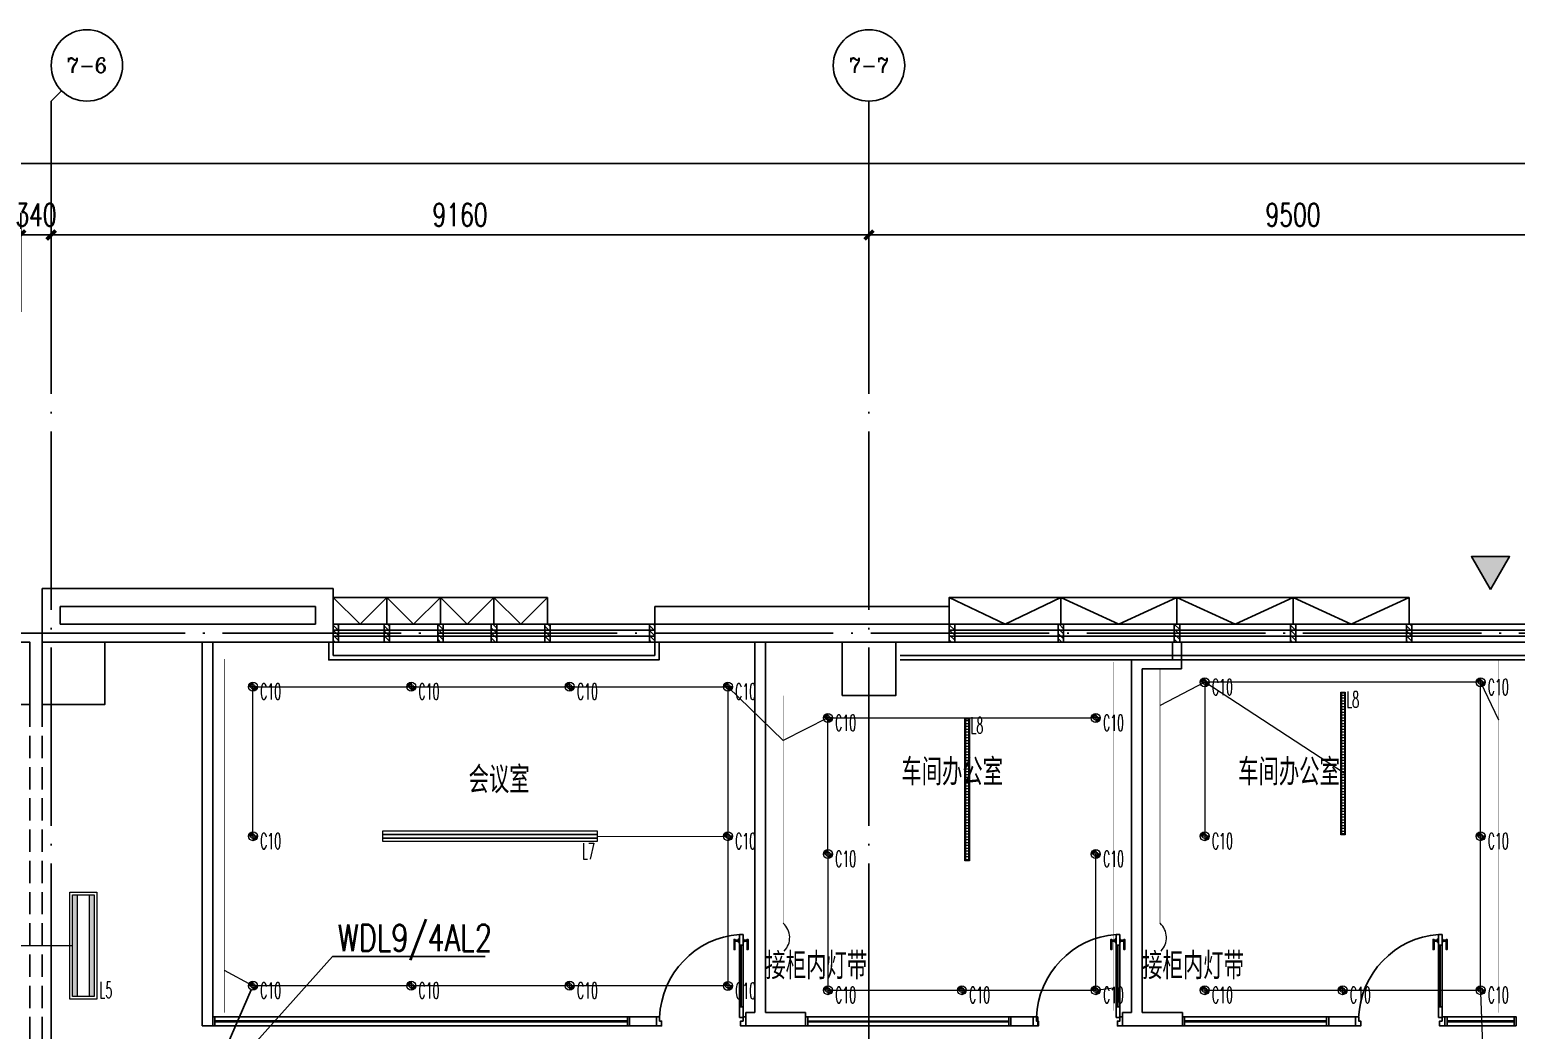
# Model space of a CAD drawing. Extents: x -621157 to 1764546, y -106808 to 741893.
# Drawn here: x 238100 to 254750, y 335551 to 346760 of the extents above; entities that cross this region are included whole.
import ezdxf
from ezdxf import colors
from ezdxf.entities.mleader import LeaderData, LeaderLine
from ezdxf.enums import TextEntityAlignment as Align
from ezdxf.math import Vec2, Vec3

# ---------------------------------------------------------------- set-up
doc = ezdxf.new("R2010")
doc.units = 0
doc.header["$LTSCALE"] = 1000
doc.header["$MEASUREMENT"] = 0
for name, pattern in [('DOT', [6.35, 0, -6.35]), ('XREF-A-101-平面图_t3$0$DASH', [0.35, 0.25, -0.1]), ('XREF-A-101-平面图_t3$0$DOTE', [2.42, 2, -0.2, 0.02, -0.2])]:
    doc.linetypes.add(name, pattern=pattern)
for name, color, linetype in [('0-底图', 7, 'Continuous'), ('AXIS_TEXT', 7, 'Continuous'), ('WIRE-照明', 4, 'Continuous'), ('XREF-A-101-平面图_t3$0$A-COLUMN', 8, 'Continuous'), ('XREF-A-101-平面图_t3$0$A-CURTWALL', 8, 'Continuous'), ('XREF-A-101-平面图_t3$0$A-DOTE', 8, 'Continuous'), ('XREF-A-101-平面图_t3$0$A-GROUND', 8, 'Continuous'), ('XREF-A-101-平面图_t3$0$A-RAIL', 8, 'Continuous'), ('XREF-A-101-平面图_t3$0$A-ROOM-CH', 8, 'Continuous'), ('XREF-A-101-平面图_t3$0$A-WALL-FILL', 8, 'Continuous'), ('XREF-A-101-平面图_t3$0$A-WINDOW', 8, 'Continuous'), ('XREF-A-101-平面图_t3$0$A-开启符号', 8, 'Continuous'), ('XREF-A-101-平面图_t3$0$AXIS', 8, 'Continuous'), ('XREF-A-101-平面图_t3$0$DOOR-INF', 8, 'Continuous'), ('XREF-A-101-平面图_t3$0$GLASS WALL-INF', 8, 'Continuous'), ('XREF-A-101-平面图_t3$0$I-WALL-GYPSUM', 8, 'Continuous'), ('XREF-A-101-平面图_t3$0$PARTITION-INF', 8, 'Continuous'), ('XREF-A-101-平面图_t3$0$PUB_HATCH', 8, 'Continuous'), ('XREF-A-101-平面图_t3$0$PUB_TEXT', 8, 'Continuous'), ('照明回路线', 1, 'Continuous')]:
    doc.layers.add(name, color=color, linetype=linetype)
for name, color, linetype, lineweight in [('00-照明回路线', 6, 'Continuous', 0), ('CEILING-INF', 4, 'Continuous', 0), ('LIGHT-INF', 6, 'Continuous', 0)]:
    doc.layers.add(name, color=color, linetype=linetype, lineweight=lineweight)
doc.styles.add('COMPLEX', font='COMPLEX')
doc.styles.add('DIM_FONT', font='ROMANS', dxfattribs={"width": 0.8, "bigfont": 'HZDXC'})
doc.styles.add('E-FST', font='txt.shx', dxfattribs={"width": 0.75, "height": 250, "bigfont": '@@gbcbig.shx'})
doc.styles.add('INF DIM', font='SIMPLEX.SHX', dxfattribs={"width": 0.7, "bigfont": 'hztxt.shx'})
doc.styles.get("Standard").update_dxf_attribs({"font": 'romans.shx', "bigfont": 'HZDXC.SHX'})
doc.styles.add('XREF-A-101-平面图_t3$0$-HZDXCROMANS', font='ROMANS.shx', dxfattribs={"bigfont": 'HZDXC.shx'})
doc.styles.add('XREF-A-101-平面图_t3$0$A-AXIS-LABEL', font='COMPLEX', dxfattribs={"bigfont": 'GBCBIG'})
doc.styles.add('XREF-A-101-平面图_t3$0$A-DIM_T3', font='SIMPLEX', dxfattribs={"width": 0.705882, "bigfont": 'GBCBIG'})
doc.linetypes.add('LED', pattern='A,6,-3.5,["LED",Standard,S=2.54,R=0,X=-2.54,Y=-1.27],-4.8', length=14.3)
doc.dimstyles.new('XREF-A-101-平面图_t3$0$A-DIM-100', dxfattribs={"dimscale": 100, "dimtxt": 2.55, "dimasz": 1, "dimexe": 2.5, "dimexo": 3, "dimgap": 1, "dimtad": 1, "dimdec": 0, "dimzin": 0, "dimdsep": 46, "dimtxsty": 'XREF-A-101-平面图_t3$0$A-DIM_T3', "dimblk": 'XREF-A-101-平面图_t3$0$_ArchTick', "dimcen": 0.09, "dimclrt": 7, "dimazin": 2, "dimtfac": 1, "dimtdec": 0, "dimtix": 1, "dimtmove": 2, "dimatfit": 3, "dimfxl": 0, "dimtolj": 1, "dimtzin": 0, "dimarcsym": 0})

# ---------------------------------------------------------------- blocks, each defined once
blk = doc.blocks.new('XREF-A-101-平面图_t3$0$柱网4F')
at = {"layer": 'XREF-A-101-平面图_t3$0$A-COLUMN'}
for points in [[(37400, -800), (38100, -800), (38100, -100), (37400, -100)], [(38240, -800), (38940, -800), (38940, -100), (38240, -100)], [(47200, -700), (47800, -700), (47800, -100), (47200, -100)]]:
    blk.add_lwpolyline(points, close=True, dxfattribs=at)
blk = doc.blocks.new('XREF-A-101-平面图_t3$0$G$C869EB286')
at = {"layer": 'XREF-A-101-平面图_t3$0$A-WINDOW'}
h = blk.add_hatch(dxfattribs=at)
h.set_pattern_fill('ANSI31', color=256, scale=25)
h.set_pattern_definition([(45, (-143.957, -89940), (-28.0633, 28.0633), [])])
h.paths.add_polyline_path([(0, 60), (200, 60), (200, 0), (0, 0)])
blk.add_lwpolyline([(0, 60), (200, 60), (200, 0), (0, 0)], close=True, dxfattribs=at)
blk = doc.blocks.new('XREF-A-101-平面图_t3$0$_ArchTick')
at = {"color": 0, "linetype": 'ByBlock', "const_width": 0.4}
blk.add_lwpolyline([(-0.5, -0.5), (0.5, 0.5)], dxfattribs=at)
blk = doc.blocks.new('*D25496')
at = {"layer": 'Defpoints', "color": 0}
for p in [(47500, 44460), (47500, 43300), (57000, 43300)]:
    blk.add_point(p, dxfattribs=at)
at = {"layer": 'XREF-A-101-平面图_t3$0$AXIS', "color": 0, "lineweight": -2}
for p, q in [((47500, 43600), (47500, 44710)), ((57000, 43600), (57000, 44710)), ((57000, 44460), (47500, 44460))]:
    blk.add_line(p, q, dxfattribs=at)
at = {"layer": 'XREF-A-101-平面图_t3$0$AXIS', "color": 0, "linetype": 'ByBlock', "lineweight": -2, "xscale": 100, "yscale": 100, "zscale": 100, "rotation": 180}
blk.add_blockref('XREF-A-101-平面图_t3$0$_ArchTick', (47500, 44460), dxfattribs=at)
at = {"layer": 'XREF-A-101-平面图_t3$0$AXIS', "color": 0, "linetype": 'ByBlock', "lineweight": -2, "xscale": 100, "yscale": 100, "zscale": 100}
blk.add_blockref('XREF-A-101-平面图_t3$0$_ArchTick', (57000, 44460), dxfattribs=at)
at = {"layer": 'XREF-A-101-平面图_t3$0$AXIS', "color": 7, "insert": (52250, 44687), "char_height": 255, "attachment_point": 5, "style": 'XREF-A-101-平面图_t3$0$A-DIM_T3'}
blk.add_mtext('\\A1;9500', dxfattribs=at)
blk = doc.blocks.new('*D25497')
at = {"layer": 'Defpoints', "color": 0}
for p in [(38340, 44460), (38340, 43300), (47500, 43300)]:
    blk.add_point(p, dxfattribs=at)
at = {"layer": 'XREF-A-101-平面图_t3$0$AXIS', "color": 0, "lineweight": -2}
for p, q in [((38340, 43600), (38340, 44710)), ((47500, 43600), (47500, 44710)), ((47500, 44460), (38340, 44460))]:
    blk.add_line(p, q, dxfattribs=at)
at = {"layer": 'XREF-A-101-平面图_t3$0$AXIS', "color": 0, "linetype": 'ByBlock', "lineweight": -2, "xscale": 100, "yscale": 100, "zscale": 100, "rotation": 180}
blk.add_blockref('XREF-A-101-平面图_t3$0$_ArchTick', (38340, 44460), dxfattribs=at)
at = {"layer": 'XREF-A-101-平面图_t3$0$AXIS', "color": 0, "linetype": 'ByBlock', "lineweight": -2, "xscale": 100, "yscale": 100, "zscale": 100}
blk.add_blockref('XREF-A-101-平面图_t3$0$_ArchTick', (47500, 44460), dxfattribs=at)
at = {"layer": 'XREF-A-101-平面图_t3$0$AXIS', "color": 7, "insert": (42920, 44687), "char_height": 255, "attachment_point": 5, "style": 'XREF-A-101-平面图_t3$0$A-DIM_T3'}
blk.add_mtext('\\A1;9160', dxfattribs=at)
blk = doc.blocks.new('*D25498')
at = {"layer": 'Defpoints', "color": 0}
for p in [(38000, 44460), (38000, 43300), (38340, 43300)]:
    blk.add_point(p, dxfattribs=at)
at = {"layer": 'XREF-A-101-平面图_t3$0$AXIS', "color": 0, "lineweight": -2}
for p, q in [((38000, 43600), (38000, 44710)), ((38340, 43600), (38340, 44710)), ((38000, 44460), (37900, 44460)), ((38340, 44460), (38000, 44460)), ((38340, 44460), (38440, 44460))]:
    blk.add_line(p, q, dxfattribs=at)
at = {"layer": 'XREF-A-101-平面图_t3$0$AXIS', "color": 0, "linetype": 'ByBlock', "lineweight": -2, "xscale": 100, "yscale": 100, "zscale": 100}
blk.add_blockref('XREF-A-101-平面图_t3$0$_ArchTick', (38000, 44460), dxfattribs=at)
at = {"layer": 'XREF-A-101-平面图_t3$0$AXIS', "color": 0, "linetype": 'ByBlock', "lineweight": -2, "xscale": 100, "yscale": 100, "zscale": 100, "rotation": 180}
blk.add_blockref('XREF-A-101-平面图_t3$0$_ArchTick', (38340, 44460), dxfattribs=at)
at = {"layer": 'XREF-A-101-平面图_t3$0$AXIS', "color": 7, "insert": (38170, 44687), "char_height": 255, "attachment_point": 5, "style": 'XREF-A-101-平面图_t3$0$A-DIM_T3'}
blk.add_mtext('\\A1;340', dxfattribs=at)
blk = doc.blocks.new('_AXISO')
blk.add_circle((0, 0), 0.5)
at = {"layer": 'AXIS_TEXT', "style": 'COMPLEX'}
blk.add_attdef('A', text='', height=0.56, dxfattribs=at).set_placement((-0.25, -0.28), (0.25, -0.28), align=Align.FIT)
blk = doc.blocks.new('*D25505')
at = {"layer": 'Defpoints', "color": 0}
for p in [(-500, 45260), (-500, 43300), (66800, 43300)]:
    blk.add_point(p, dxfattribs=at)
at = {"layer": 'XREF-A-101-平面图_t3$0$AXIS', "color": 0, "lineweight": -2}
for p, q in [((-500, 43600), (-500, 45510)), ((66800, 43600), (66800, 45510)), ((66800, 45260), (-500, 45260))]:
    blk.add_line(p, q, dxfattribs=at)
at = {"layer": 'XREF-A-101-平面图_t3$0$AXIS', "color": 0, "linetype": 'ByBlock', "lineweight": -2, "xscale": 100, "yscale": 100, "zscale": 100, "rotation": 180}
blk.add_blockref('XREF-A-101-平面图_t3$0$_ArchTick', (-500, 45260), dxfattribs=at)
at = {"layer": 'XREF-A-101-平面图_t3$0$AXIS', "color": 0, "linetype": 'ByBlock', "lineweight": -2, "xscale": 100, "yscale": 100, "zscale": 100}
blk.add_blockref('XREF-A-101-平面图_t3$0$_ArchTick', (66800, 45260), dxfattribs=at)
at = {"layer": 'XREF-A-101-平面图_t3$0$AXIS', "color": 7, "insert": (33150, 45487), "char_height": 255, "attachment_point": 5, "style": 'XREF-A-101-平面图_t3$0$A-DIM_T3'}
blk.add_mtext('\\A1;67300', dxfattribs=at)
blk = doc.blocks.new('XREF-A-101-平面图_t3$0$A$C4A4B287C')
at = {"layer": 'XREF-A-101-平面图_t3$0$GLASS WALL-INF', "elevation": -1}
blk.add_lwpolyline([(100, 300), (100, 0), (0, 0), (0, 300)], close=True, dxfattribs=at)
blk = doc.blocks.new('*U25359')
at = {"layer": 'XREF-A-101-平面图_t3$0$PARTITION-INF', "color": 8}
for p, q in [((-20371, 43130), (-18121, 43130)), ((-18121, 43030), (-20371, 43030))]:
    blk.add_line(p, q, dxfattribs=at)
at = {"layer": 'XREF-A-101-平面图_t3$0$PARTITION-INF', "color": 5}
for p, q in [((-18121, 43085), (-20371, 43085)), ((-18121, 43075), (-20371, 43075))]:
    blk.add_line(p, q, dxfattribs=at)
for points in [[(-20396, 43130), (-20371, 43130), (-20371, 43030), (-20396, 43030)], [(-18121, 43130), (-18096, 43130), (-18096, 43030), (-18121, 43030)]]:
    blk.add_lwpolyline(points, close=True, dxfattribs=at)
blk = doc.blocks.new('XREF-A-101-平面图_t3$0$EW23')
at = {"color": 5}
for p, q in [((7205, 24900, 0), (7205, 23970, 0)), ((7205, 24900, 0), (7245, 24900, 0)), ((7245, 24900, 0), (7245, 23970, 0)), ((7245, 24780, 0), (7205, 24780, 0)), ((7205, 24090, 0), (7246, 24090, 0)), ((7205, 23970, 0), (7245, 23970, 0))]:
    blk.add_line(p, q, dxfattribs=at)
at = {"color": 5, "elevation": 0}
for points in [[(7215, 24995), (7175, 24995), (7175, 24895), (7205, 24895), (7205, 24940), (7233, 24940), (7233, 24985), (7233, 24995), (7215, 24995)], [(8135, 24995), (8175, 24995), (8175, 24895), (8140, 24895), (8140, 24940), (8117, 24940), (8117, 24985), (8117, 24995), (8135, 24995)]]:
    blk.add_lwpolyline(points, close=True, dxfattribs=at)
at = {"color": 8, "elevation": 0}
for points in [[(7228, 24780), (7228, 24090)], [(7160, 24035), (7160, 24026), (7150, 24026), (7150, 24140), (7160, 24140), (7160, 24045)], [(7296, 24035), (7296, 24026), (7306, 24026), (7306, 24140), (7296, 24140), (7296, 24045)]]:
    blk.add_lwpolyline(points, dxfattribs=at)
for points in [[(7200, 24035), (7154, 24035), (7154, 24045), (7200, 24045)], [(7205, 24021), (7200, 24021), (7200, 24059), (7205, 24059)], [(7246, 24021), (7256, 24021), (7256, 24059), (7246, 24059)], [(7256, 24035), (7302, 24035), (7302, 24045), (7256, 24045)]]:
    blk.add_lwpolyline(points, close=True, dxfattribs=at)
at = {"color": 8}
blk.add_arc((7172, 24936, 0), 969, 274.4003, 357.8611, dxfattribs=at)
blk = doc.blocks.new('*U25360')
at = {"layer": 'XREF-A-101-平面图_t3$0$PARTITION-INF', "color": 8}
for p, q in [((-19711, 43130), (-18121, 43130)), ((-18121, 43030), (-19711, 43030))]:
    blk.add_line(p, q, dxfattribs=at)
at = {"layer": 'XREF-A-101-平面图_t3$0$PARTITION-INF', "color": 5}
for p, q in [((-18121, 43085), (-19711, 43085)), ((-18121, 43075), (-19711, 43075))]:
    blk.add_line(p, q, dxfattribs=at)
for points in [[(-19736, 43130), (-19711, 43130), (-19711, 43030), (-19736, 43030)], [(-18121, 43130), (-18096, 43130), (-18096, 43030), (-18121, 43030)]]:
    blk.add_lwpolyline(points, close=True, dxfattribs=at)
blk = doc.blocks.new('*U25361')
at = {"layer": 'XREF-A-101-平面图_t3$0$PARTITION-INF', "color": 8}
for p, q in [((-21681, 43130), (-20931, 43130)), ((-20931, 43030), (-21681, 43030))]:
    blk.add_line(p, q, dxfattribs=at)
at = {"layer": 'XREF-A-101-平面图_t3$0$PARTITION-INF', "color": 5}
for p, q in [((-20931, 43085), (-21681, 43085)), ((-20931, 43075), (-21681, 43075))]:
    blk.add_line(p, q, dxfattribs=at)
for points in [[(-21706, 43130), (-21681, 43130), (-21681, 43030), (-21706, 43030)], [(-20931, 43130), (-20906, 43130), (-20906, 43030), (-20931, 43030)]]:
    blk.add_lwpolyline(points, close=True, dxfattribs=at)
blk = doc.blocks.new('*U25362')
at = {"layer": 'XREF-A-101-平面图_t3$0$PARTITION-INF', "color": 8}
for p, q in [((-21681, 43130), (-17062, 43130)), ((-17062, 43030), (-21681, 43030))]:
    blk.add_line(p, q, dxfattribs=at)
at = {"layer": 'XREF-A-101-平面图_t3$0$PARTITION-INF', "color": 5}
for p, q in [((-17062, 43085), (-21681, 43085)), ((-17062, 43075), (-21681, 43075))]:
    blk.add_line(p, q, dxfattribs=at)
for points in [[(-21706, 43130), (-21681, 43130), (-21681, 43030), (-21706, 43030)], [(-17062, 43130), (-17037, 43130), (-17037, 43030), (-17062, 43030)]]:
    blk.add_lwpolyline(points, close=True, dxfattribs=at)
blk = doc.blocks.new('XREF-A-101-平面图_t3$0$G$CFDD5568B')
at = {"layer": 'XREF-A-101-平面图_t3$0$DOOR-INF', "rotation": 180}
for p in [(53195, 20695, 0), (57415, 20695, 0), (61025, 20695, 0)]:
    blk.add_blockref('XREF-A-101-平面图_t3$0$EW23', p, dxfattribs=at)
at = {"layer": 'XREF-A-101-平面图_t3$0$DOOR-INF', "xscale": -1, "rotation": 90.00000000031785}
for p in [(45019, -4200), (49290, -4200, 1), (52850, -4200, 1)]:
    blk.add_blockref('XREF-A-101-平面图_t3$0$A$C4A4B287C', p, dxfattribs=at)
at = {"layer": 'XREF-A-101-平面图_t3$0$PARTITION-INF', "rotation": 180}
for name, p in [('*U25362', (23013, 38831, -1)), ('*U25361', (32944, 38831))]:
    blk.add_blockref(name, p, dxfattribs=at)
at = {"layer": 'XREF-A-101-平面图_t3$0$PARTITION-INF', "xscale": -1, "rotation": 180}
for name, p in [('*U25359', (67086, 38830)), ('*U25360', (70646, 38831, 1))]:
    blk.add_blockref(name, p, dxfattribs=at)
blk = doc.blocks.new('XREF-A-101-平面图_t3$0$ROOM')
at = {"layer": 'XREF-A-101-平面图_t3$0$A-ROOM-CH', "style": 'XREF-A-101-平面图_t3$0$-HZDXCROMANS', "width": 0.6}
for tag, p in [('中文房间名称', (0, -1000)), ('英文房间名称', (0, -1500))]:
    blk.add_attdef(tag, text='', height=300, dxfattribs=at).set_placement(p, align=Align.CENTER)
blk = doc.blocks.new('XREF-A-101-平面图_t3$0$bz1')
at = {"layer": 'XREF-A-101-平面图_t3$0$PUB_HATCH'}
h = blk.add_hatch(color=1, dxfattribs=at)
h.dxf.hatch_style = 1
h.paths.add_polyline_path([(4866032, -641203), (4865818, -641573), (4866245, -641573)])
at = {"layer": 'XREF-A-101-平面图_t3$0$PUB_TEXT', "color": 1}
blk.add_lwpolyline([(4866032, -641203), (4865818, -641573), (4866245, -641573)], close=True, dxfattribs=at)
blk = doc.blocks.new('XREF-A-101-平面图_t3$0$G$C34B60025')
at = {"xscale": -1, "rotation": 180}
blk.add_blockref('XREF-A-101-平面图_t3$0$bz1', (-4811670, -440615), dxfattribs=at)
blk = doc.blocks.new('A$C704e2804')
for points in [[(-1200, 60), (1200, 60), (1200, -60), (-1200, -60)], [(1200, 60), (1200, 20), (-1200, 20), (-1200, 60)], [(1200, 20), (1200, -20), (-1200, -20), (-1200, 20)], [(1200, -20), (1200, -60), (-1200, -60), (-1200, -20)]]:
    blk.add_lwpolyline(points, close=True)
at = {"style": 'INF DIM', "width": 0.5}
blk.add_text('L7', height=180, dxfattribs=at).set_placement((1031, -256))
blk = doc.blocks.new('*U23677')
h = blk.add_hatch(color=8)
h.dxf.hatch_style = 1
h.paths.add_polyline_path([(-50, 0), (-24, 0, -0.414214), (0, 24), (0, 50, 0.414214)])
h.paths.add_polyline_path([(0, -24), (0, -50, 0.414214), (50, 0), (24, 0, -0.414214)])
at = {"color": 8}
for points in [[(50, 0), (-50, 0)], [(0, 50), (0, -50)]]:
    blk.add_lwpolyline(points, dxfattribs=at)
blk.add_circle((0, 0), 50)
blk.add_circle((0, 0), 24.5, dxfattribs=at)
at = {"style": 'INF DIM', "width": 0.5}
blk.add_text('C10', height=180, dxfattribs=at).set_placement((81, -144))
blk = doc.blocks.new('A$C73cf2add')
at = {"linetype": 'DOT'}
blk.add_wipeout([(-150, 600), (150, 600), (150, -600), (-150, -600)], dxfattribs=at).dxf.layer = 'LIGHT-INF'
at = {"layer": 'LIGHT-INF'}
h = blk.add_hatch(color=256, dxfattribs=at)
h.dxf.hatch_style = 1
h.paths.add_polyline_path([(-120, 570), (-70, 570), (-70, -570), (-120, -570)])
h = blk.add_hatch(color=256, dxfattribs=at)
h.dxf.hatch_style = 1
h.paths.add_polyline_path([(70, 570), (120, 570), (120, -570), (70, -570)])
for points in [[(-150, 600), (150, 600), (150, -600), (-150, -600)], [(-120, 570), (120, 570), (120, -570), (-120, -570)], [(-120, 570), (-70, 570), (-70, -570), (-120, -570)], [(70, 570), (120, 570), (120, -570), (70, -570)]]:
    blk.add_lwpolyline(points, close=True, dxfattribs=at)
at = {"layer": 'LIGHT-INF', "style": 'INF DIM', "width": 0.5}
blk.add_text('L5', height=180, dxfattribs=at).set_placement((181, -588))
blk = doc.blocks.new('A$C49bb74e3')
at = {"layer": 'LIGHT-INF'}
h = blk.add_hatch(dxfattribs=at)
h.set_pattern_fill('ANSI31', color=8, scale=10, angle=315)
h.set_pattern_definition([(0, (-248590, -138150), (7e-15, 31.75), [])])
h.paths.add_polyline_path([(-15, 790), (15, 790), (15, -790), (-15, -790)])
at = {"layer": 'LIGHT-INF', "elevation": 0}
for points in [[(-25, 800), (25, 800), (25, -800), (-25, -800)], [(-15, 790), (15, 790), (15, -790), (-15, -790)]]:
    blk.add_lwpolyline(points, close=True, dxfattribs=at)
at = {"layer": 'LIGHT-INF', "style": 'INF DIM', "width": 0.5}
blk.add_text('L8', height=180, dxfattribs=at).set_placement((37, 627))
blk = doc.blocks.new('G$CAFCF25F8')
at = {"layer": 'LIGHT-INF', "color": 6, "linetype": 'LED', "ltscale": 0.05, "const_width": 5}
blk.add_lwpolyline([(40280, -290), (40280, -4250)], dxfattribs=at)
at = {"layer": 'LIGHT-INF', "color": 6, "linetype": 'LED', "ltscale": 0.05, "const_width": 5, "elevation": 0}
for points in [[(50240, -4230), (50240, -323)], [(54550, -4250), (54550, -293)], [(50760, -3250), (50760, -400)], [(46540, -3250), (46540, -700)]]:
    blk.add_lwpolyline(points, dxfattribs=at)
at = {"layer": 'CEILING-INF', "color": 8}
for p in [(52810, -1460), (48600, -1750)]:
    blk.add_blockref('A$C49bb74e3', p, dxfattribs=at)
at = {"layer": 'LIGHT-INF', "color": 6}
for name, p in [('*U23677', (40600, -600)), ('*U23677', (42373, -600)), ('*U23677', (44147, -600)), ('*U23677', (45920, -600)), ('*U23677', (51260, -550)), ('*U23677', (54350, -550)), ('*U23677', (47040, -950, 0)), ('*U23677', (50040, -950, 0)), ('*U23677', (40600, -2275)), ('A$C704e2804', (43255, -2275)), ('*U23677', (45920, -2275)), ('*U23677', (51260, -2275)), ('*U23677', (54350, -2275)), ('*U23677', (47040, -2475, 0)), ('*U23677', (50040, -2475, 0)), ('A$C73cf2add', (38700, -3500)), ('*U23677', (40600, -3950)), ('*U23677', (42373, -3950)), ('*U23677', (44147, -3950)), ('*U23677', (45920, -3952)), ('*U23677', (47040, -4000, 0)), ('*U23677', (48540, -4000, 0)), ('*U23677', (50040, -4000, 0)), ('*U23677', (51260, -4000)), ('*U23677', (52805, -4000)), ('*U23677', (54350, -4000))]:
    blk.add_blockref(name, p, dxfattribs=at)
blk = doc.blocks.new('_Oblique')
at = {"color": 0, "linetype": 'ByBlock', "lineweight": -2}
blk.add_line((-0.5, -0.5), (0.5, 0.5), dxfattribs=at)
blk = doc.blocks.new('XREF-A-101-平面图_t3$0$轴网(3)')
at = {"layer": 'XREF-A-101-平面图_t3$0$A-DOTE', "linetype": 'XREF-A-101-平面图_t3$0$DOTE'}
for p, q in [((38340, -3300), (38340, 43300)), ((47500, -3300), (47500, 43300)), ((-3300, 40000), (69800, 40000))]:
    blk.add_line(p, q, dxfattribs=at)
at = {"layer": 'XREF-A-101-平面图_t3$0$AXIS'}
for p, q in [((38340, 45959.5), (38457.2, 46076.7)), ((38340, 43300), (38340, 45959.5)), ((47500, 43300), (47500, 45959.5))]:
    blk.add_line(p, q, dxfattribs=at)
ref = blk.add_blockref('_AXISO', (38740, 46359.5), dxfattribs=dict(at, xscale=800, yscale=800, zscale=800))
ref.add_attrib('A', '7-6', dxfattribs={"color": 7, "height": 168.54, "style": 'XREF-A-101-平面图_t3$0$A-AXIS-LABEL', "width": 0.933333}).set_placement((38515.3, 46275.2), (38964.7, 46275.2), align=Align.FIT)
ref = blk.add_blockref('_AXISO', (47500, 46359.5), dxfattribs=dict(at, xscale=800, yscale=800, zscale=800))
ref.add_attrib('A', '7-7', dxfattribs={"color": 7, "height": 168.54, "style": 'XREF-A-101-平面图_t3$0$A-AXIS-LABEL', "width": 0.933333}).set_placement((47275.3, 46275.2), (47724.7, 46275.2), align=Align.FIT)
for p1, p2, distance, picture, middle in [((66800, 43300), (-500, 43300), -1959.5, '*D25505', (33150, 45487)), ((38340, 43300), (38000, 43300), -1159.5, '*D25498', (38170, 44687)), ((47500, 43300), (38340, 43300), -1159.5, '*D25497', (42920, 44687)), ((57000, 43300), (47500, 43300), -1159.5, '*D25496', (52250, 44687))]:
    dim = blk.add_aligned_dim(p1=p1, p2=p2, distance=distance, dimstyle='XREF-A-101-平面图_t3$0$A-DIM-100', dxfattribs=at)
    dim.commit()
    dim.dimension.update_dxf_attribs({"geometry": picture, "text_midpoint": middle})
blk = doc.blocks.new('XREF-A-101-平面图_t3')
at = {"layer": 'XREF-A-101-平面图_t3$0$A-CURTWALL'}
for p, q in [((245100, 340100), (241500, 340100)), ((241500, 339900), (241500, 340100)), ((245100, 340033), (241500, 340033)), ((263900, 340100), (248400, 340100)), ((263900, 340033), (248400, 340033)), ((245100, 339967), (241500, 339967)), ((245100, 339900), (241500, 339900)), ((263900, 339967), (248400, 339967)), ((263900, 339900), (248400, 339900))]:
    blk.add_line(p, q, dxfattribs=at)
at = {"layer": 'XREF-A-101-平面图_t3$0$A-GROUND', "linetype": 'XREF-A-101-平面图_t3$0$DASH'}
for points in [[(238100, 339200), (238100, 300400)], [(238240, 339200), (238240, 300600)]]:
    blk.add_lwpolyline(points, dxfattribs=at)
at = {"layer": 'XREF-A-101-平面图_t3$0$A-RAIL'}
for points in [[(245150, 339900), (245150, 339700), (241450, 339700), (241450, 339900)], [(245100, 339900), (245100, 339750), (241500, 339750), (241500, 339900)], [(256650, 339750), (247850, 339750)], [(256650, 339700), (247850, 339700)]]:
    blk.add_lwpolyline(points, dxfattribs=at)
at = {"layer": 'XREF-A-101-平面图_t3$0$A-WALL-FILL', "color": 171}
for p, q in [((241500, 340500), (238240, 340500)), ((238240, 340500), (238240, 339900)), ((241500, 340500), (241500, 339900)), ((241300, 340300), (238440, 340300)), ((238440, 340300), (238440, 340100)), ((241300, 340300), (241300, 340100)), ((248400, 340300), (245100, 340300)), ((245100, 340100), (245100, 340300)), ((248400, 340100), (248400, 340300)), ((241300, 340100), (238440, 340100)), ((248400, 340100), (245100, 340100)), ((248400, 340100), (245100, 340100)), ((245100, 339900), (245100, 340100)), ((248400, 339900), (248400, 340100)), ((241500, 339900), (238240, 339900)), ((248400, 339900), (245100, 339900))]:
    blk.add_line(p, q, dxfattribs=at)
at = {"layer": 'XREF-A-101-平面图_t3$0$A-开启符号', "linetype": 'Continuous'}
for points in [[(241500, 340400), (241500, 340100), (242100, 340100), (242100, 340400)], [(242700, 340400), (242700, 340100), (242100, 340100), (242100, 340400)], [(242700, 340400), (242700, 340100), (243300, 340100), (243300, 340400)], [(243900, 340400), (243900, 340100), (243300, 340100), (243300, 340400)], [(249650, 340400), (249650, 340100), (248400, 340100), (248400, 340400)], [(250950, 340400), (250950, 340100), (249650, 340100), (249650, 340400)], [(252250, 340400), (252250, 340100), (250950, 340100), (250950, 340400)], [(253550, 340400), (253550, 340100), (252250, 340100), (252250, 340400)]]:
    blk.add_lwpolyline(points, close=True, dxfattribs=at)
for points in [[(241500, 340400), (241800, 340100), (242100, 340400)], [(242700, 340400), (242400, 340100), (242100, 340400)], [(242700, 340400), (243000, 340100), (243300, 340400)], [(243900, 340400), (243600, 340100), (243300, 340400)], [(249650, 340400), (249025, 340100), (248400, 340400)], [(250950, 340400), (250300, 340100), (249650, 340400)], [(252250, 340400), (251600, 340100), (250950, 340400)], [(253550, 340400), (252900, 340100), (252250, 340400)]]:
    blk.add_lwpolyline(points, dxfattribs=at)
at = {"layer": 'XREF-A-101-平面图_t3$0$I-WALL-GYPSUM'}
for p, q in [((240030, 339900), (240150, 339900)), ((246220, 339900), (246340, 339900)), ((250900, 339700), (250900, 339900)), ((250900, 339900), (251000, 339900)), ((251000, 339600), (251000, 339900)), ((250440, 339700), (250900, 339700)), ((250560, 339600), (251000, 339600))]:
    blk.add_line(p, q, dxfattribs=at)
at = {"layer": 'XREF-A-101-平面图_t3$0$A-COLUMN'}
blk.add_blockref('XREF-A-101-平面图_t3$0$柱网4F', (200000, 340000), dxfattribs=at)
at = {"layer": 'XREF-A-101-平面图_t3$0$A-DOTE'}
blk.add_blockref('XREF-A-101-平面图_t3$0$轴网(3)', (200000, 300000), dxfattribs=at)
at = {"layer": 'XREF-A-101-平面图_t3$0$A-ROOM-CH'}
ref = blk.add_blockref('XREF-A-101-平面图_t3$0$ROOM', (243357, 339208), dxfattribs=at)
ref.add_attrib('中文房间名称', '会议室', dxfattribs={"height": 300, "style": 'XREF-A-101-平面图_t3$0$-HZDXCROMANS', "width": 0.8}).set_placement((243357, 338208), align=Align.CENTER)
ref = blk.add_blockref('XREF-A-101-平面图_t3$0$ROOM', (248432, 339294), dxfattribs=at)
ref.add_attrib('中文房间名称', '车间办公室', dxfattribs={"height": 300, "style": 'XREF-A-101-平面图_t3$0$-HZDXCROMANS', "width": 0.8}).set_placement((248432, 338294), align=Align.CENTER)
ref = blk.add_blockref('XREF-A-101-平面图_t3$0$ROOM', (252205, 339294), dxfattribs=at)
ref.add_attrib('中文房间名称', '车间办公室', dxfattribs={"height": 300, "style": 'XREF-A-101-平面图_t3$0$-HZDXCROMANS', "width": 0.8}).set_placement((252205, 338294), align=Align.CENTER)
at = {"layer": 'XREF-A-101-平面图_t3$0$A-WINDOW', "rotation": 270}
for p in [(241500, 340100), (242070, 340100), (242670, 340100), (243270, 340100), (243870, 340100), (245040, 340100), (248400, 340100), (249620, 340100), (250920, 340100), (252220, 340100), (253520, 340100)]:
    blk.add_blockref('XREF-A-101-平面图_t3$0$G$C869EB286', p, dxfattribs=at)
blk.add_blockref('XREF-A-101-平面图_t3$0$G$CFDD5568B', (200100, 339900))
at = {"layer": 'XREF-A-101-平面图_t3$0$I-WALL-GYPSUM'}
for p, q in [((240030, 335600), (240030, 339900)), ((240150, 335600), (240150, 339900)), ((246220, 335750), (246220, 339900)), ((246340, 335750), (246340, 339900)), ((250440, 335750), (250440, 339700)), ((250560, 335750), (250560, 339600)), ((246120, 335750), (246220, 335750)), ((246120, 335750), (246120, 335600)), ((246340, 335750), (246790, 335750)), ((246790, 335750), (246790, 335600)), ((250340, 335750), (250440, 335750)), ((250340, 335750), (250340, 335600)), ((250560, 335750), (251010, 335750)), ((251010, 335750), (251010, 335600)), ((240030, 335600), (240150, 335600)), ((246120, 335600), (246280, 335600)), ((246280, 335600), (246790, 335600)), ((250340, 335600), (250500, 335600)), ((250500, 335600), (251010, 335600))]:
    blk.add_line(p, q, dxfattribs=at)
blk.add_blockref('XREF-A-101-平面图_t3$0$G$C34B60025', (200100, 139900))
blk = doc.blocks.new('G$C1E65AEB6')
at = {"layer": '00-照明回路线', "ltscale": 5}
for p, q in [((40600, -2275), (40600, -600)), ((40600, -600), (41167, -600)), ((41167, -600), (45920, -600)), ((45920, -600), (45919, -3952)), ((45920, -600), (46540, -1201, 0)), ((51260, -550), (50760, -809, 0)), ((54350, -550, 0), (51260, -550, 0)), ((52835, -1575, 0), (51260, -550)), ((51260, -550), (51260, -2275)), ((54350, -4000, 0), (54350, -550, 0)), ((54350, -550, 0), (54550, -972)), ((47040, -950, 0), (46540, -1201, 0)), ((47040, -2425, 0), (47040, -950, 0)), ((47040, -950, 0), (50040, -950, 0)), ((44455, -2275), (45908, -2277)), ((47040, -2475, 0), (47040, -3950, 0)), ((50040, -4000, 0), (50040, -2475, 0)), ((35850, -3500), (38580, -3500)), ((40600, -3950), (40280, -3781)), ((45920, -3952), (40600, -3950)), ((50040, -4000, 0), (50240, -3974, 0)), ((47040, -4000, 0), (50040, -4000, 0)), ((51260, -4000), (54350, -4000, 0)), ((54351, -4024), (54450, -6650))]:
    blk.add_line(p, q, dxfattribs=at)
for centre in [(46396, -3411), (50616, -3411)]:
    blk.add_arc(centre, 216, 315.9825, 48.0113, dxfattribs=at)
at = {"layer": 'WIRE-照明'}
blk.add_lwpolyline([(40224, -5137), (40224, -4814), (40580, -3996)], dxfattribs=at)
at = {"layer": '00-照明回路线', "color": 3, "ltscale": 5, "style": 'DIM_FONT', "width": 0.8}
for p in [(46340, -3877, 0), (50560, -3877, 0)]:
    blk.add_text('接柜内灯带', height=300, dxfattribs=at).set_placement(p)
at = {"layer": '照明回路线', "color": 1}
ml = blk.add_multileader_mtext('Standard', dxfattribs=at)
ml.set_content('{\\Ftxt,whgtxt|c134;WDL9/4AL2}', color=4, style='E-FST')
ml.set_leader_properties(color=256)
ml.set_arrow_properties(name='OBLIQUE')
ml.build(insert=Vec2(0, 0))
ml.multileader.update_dxf_attribs({"text_left_attachment_type": 6, "text_right_attachment_type": 7, "dogleg_length": 40, "arrow_head_size": 100})
ctx = ml.context
ctx.base_point, ctx.char_height, ctx.arrow_head_size, ctx.landing_gap_size, ctx.plane_origin = Vec3(41532, -3623), 300, 100, 20, Vec3(44398, -1425)
ctx.left_attachment, ctx.right_attachment = 6, 7
notes = []
notes.append((ctx, [(0, (1, 1, 0), (41492, -3623), (1, 0), 40, [(0, [(40224, -5037)], 0, [])])]))
ctx.mtext.insert, ctx.mtext.flow_direction = Vec3(41552, -3263), 5
for ctx, leaders in notes:
    for number, flags, end, landing, length, lines in leaders:
        leader = LeaderData()
        leader.index, (leader.has_last_leader_line, leader.has_dogleg_vector, leader.attachment_direction) = number, flags
        leader.last_leader_point, leader.dogleg_vector, leader.dogleg_length = Vec3(end), Vec3(landing), length
        for number, points, colour, breaks in lines:
            line = LeaderLine()
            line.index, line.vertices, line.color, line.breaks = number, Vec3.list(points), colors.encode_raw_color(colour), breaks
            leader.lines.append(line)
        ctx.leaders.append(leader)

msp = doc.modelspace()

# ---------------------------------------------------------------- block references
at = {"layer": '0-底图'}
msp.add_blockref('XREF-A-101-平面图_t3', (0, 0), dxfattribs=at)

# ---------------------------------------------------------------- next in the draw order: block references
at = {"layer": 'WIRE-照明'}
msp.add_blockref('G$CAFCF25F8', (200000, 340000), dxfattribs=at)

# ---------------------------------------------------------------- next in the draw order: block references
msp.add_blockref('G$C1E65AEB6', (200000, 340000), dxfattribs=at)

doc.saveas('drawing.dxf')
